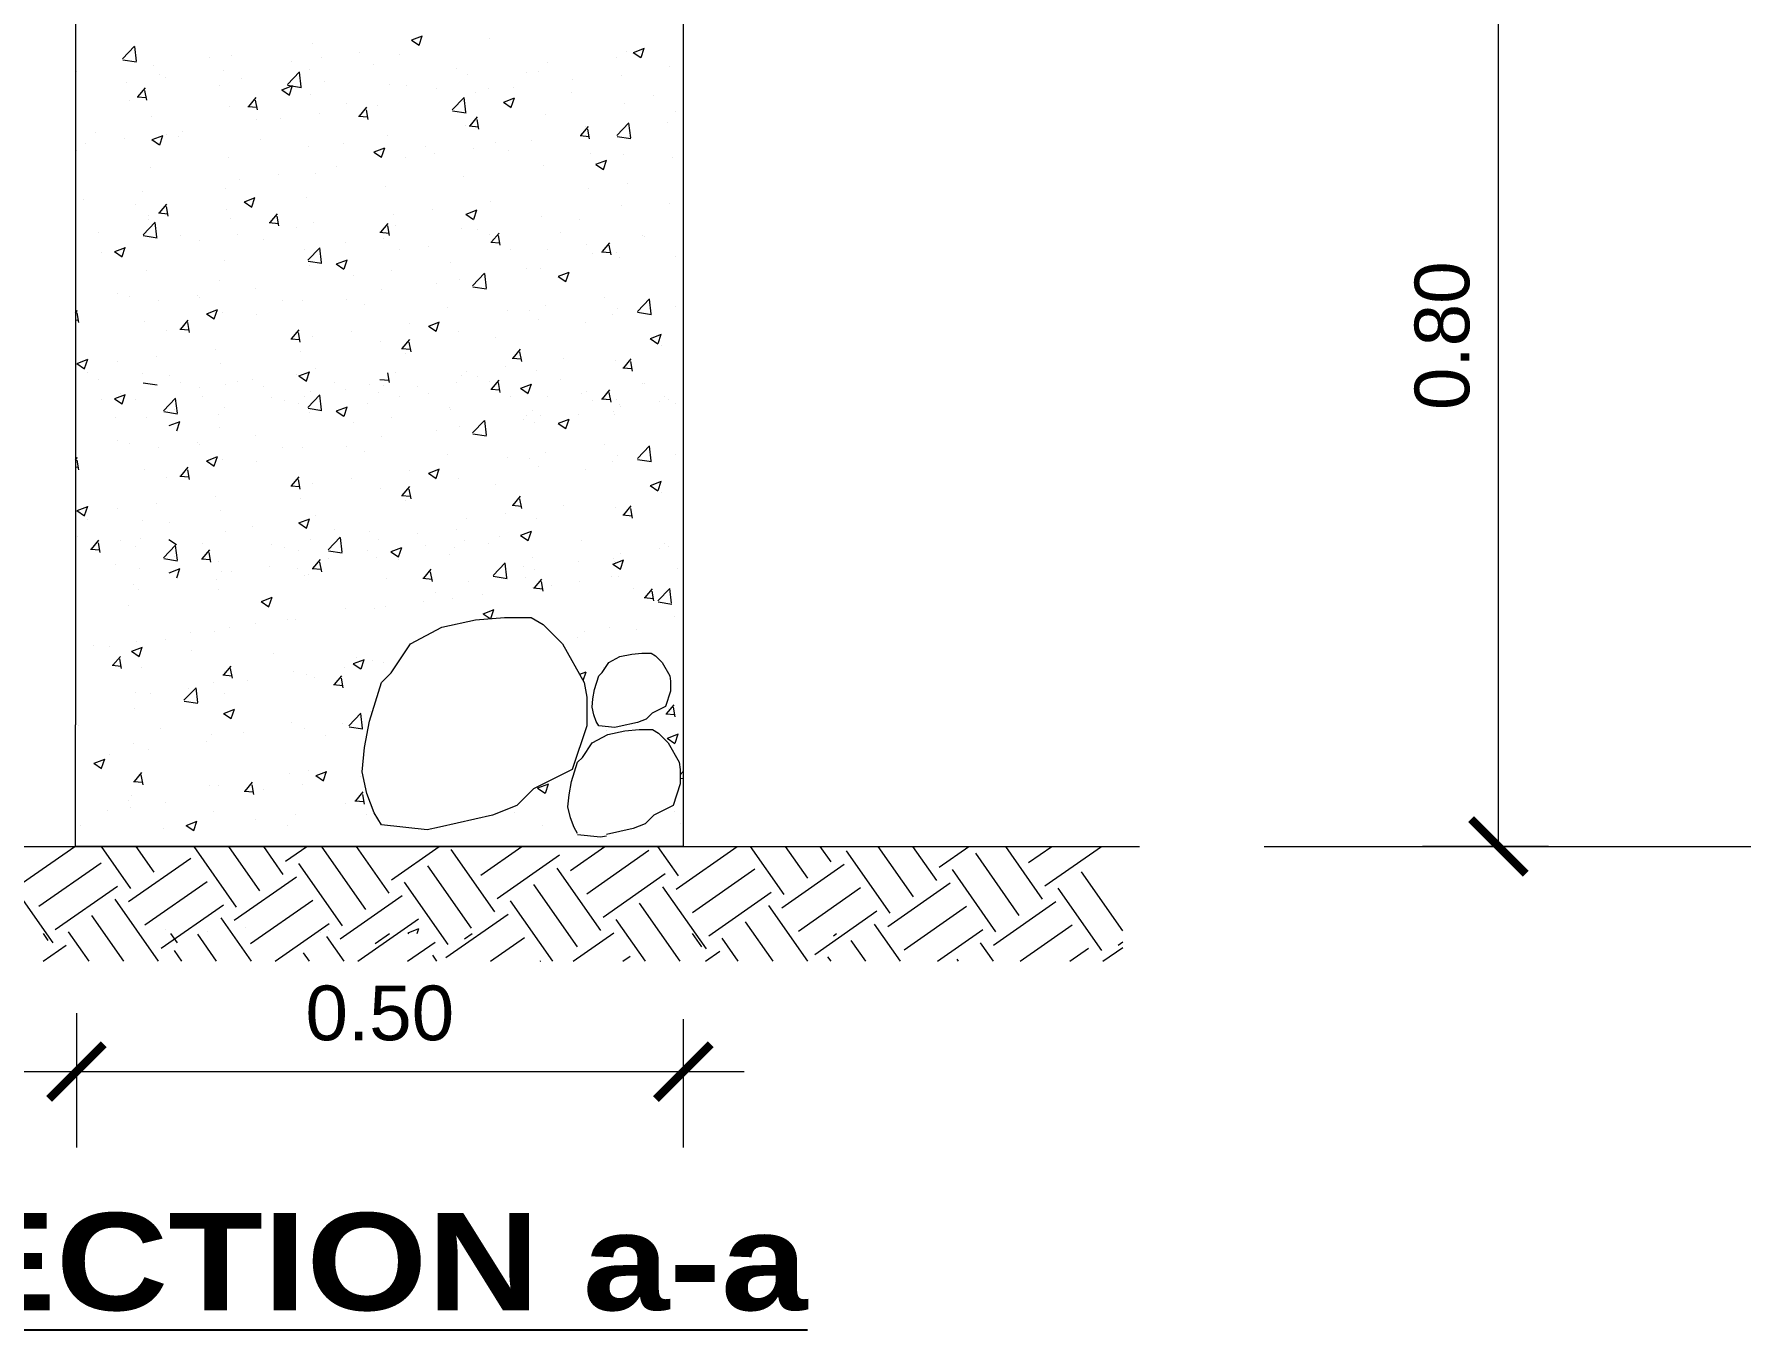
# Model space of a CAD drawing. Header units: millimetres. Extents: x 565 to 912, y 163 to 192.
# Drawn here: x 637.767 to 642.002, y 173.687 to 176.884 of the extents above; entities that cross this region are included whole.
import ezdxf

# ---------------------------------------------------------------- set-up
doc = ezdxf.new("R2010")
doc.units = ezdxf.units.MM
doc.header["$LTSCALE"] = 0.0125
for name, color, linetype, lineweight in [('ACOTACION', 76, 'Continuous', 25), ('cotas_v', 130, 'Continuous', 20), ('proy', 254, 'Continuous', 0)]:
    doc.layers.add(name, color=color, linetype=linetype, lineweight=lineweight)
doc.styles.add('NOMBRE-2', font='arial.ttf')
doc.styles.add('Roman', font='')
doc.styles.get('Roman').set_extended_font_data('American Classic', bold=True)

# ---------------------------------------------------------------- blocks, each defined once
blk = doc.blocks.new('_ARCHTICK')
at = {"color": 0, "linetype": 'ByBlock', "const_width": 0.15}
blk.add_lwpolyline([(-0.5, -0.5), (0.5, 0.5)], dxfattribs=at)

msp = doc.modelspace()

# ---------------------------------------------------------------- linework, layer by layer
at = {"layer": 'cotas_v', "color": 1, "lineweight": 0}
for p, q in [((641.38009, 174.8801), (641.38009, 177.4301)), ((641.50375, 174.8801), (641.19259, 174.8801)), ((637.8704, 174.46875), (637.8704, 174.13674)), ((639.36832, 174.45402), (639.36832, 174.13674)), ((637.7204, 174.32424), (639.51832, 174.32424))]:
    msp.add_line(p, q, dxfattribs=at)
at = {"layer": 'cotas_v'}
for p, q in [((637.86832, 177.2801), (637.86832, 175.1801)), ((639.36832, 177.2801), (639.36832, 175.1801)), ((638.69482, 175.37967), (638.7723, 175.42134)), ((638.7723, 175.42134), (638.85574, 175.4392)), ((638.85574, 175.4392), (638.92727, 175.44515)), ((638.92727, 175.44515), (638.99283, 175.44515)), ((638.99283, 175.44515), (639.02263, 175.4273)), ((639.02263, 175.4273), (639.07031, 175.37967)), ((638.64714, 175.30824), (638.69482, 175.37967)), ((639.07031, 175.37967), (639.12395, 175.28443)), ((639.16805, 175.30892), (639.18474, 175.33392)), ((639.18474, 175.33392), (639.21186, 175.34851)), ((639.21186, 175.34851), (639.24106, 175.35476)), ((639.24106, 175.35476), (639.26609, 175.35684)), ((639.26609, 175.35684), (639.28904, 175.35684)), ((639.28904, 175.35684), (639.29947, 175.35059)), ((639.29947, 175.35059), (639.31616, 175.33392)), ((639.31616, 175.33392), (639.33493, 175.30059)), ((638.5935, 175.18919), (638.6233, 175.28443)), ((638.6233, 175.28443), (638.64714, 175.30824)), ((639.12395, 175.28443), (639.12991, 175.24871)), ((639.14927, 175.26725), (639.1597, 175.30059)), ((639.1597, 175.30059), (639.16805, 175.30892)), ((639.33493, 175.30059), (639.33702, 175.28809)), ((639.33702, 175.28809), (639.33702, 175.26309)), ((639.12991, 175.24871), (639.12991, 175.17728)), ((639.14301, 175.2235), (639.1451, 175.24433)), ((639.1451, 175.24433), (639.14927, 175.26725)), ((639.14927, 175.26725), (639.14927, 175.26725)), ((639.33702, 175.26309), (639.3245, 175.22558)), ((639.14719, 175.20475), (639.14301, 175.2235)), ((639.15344, 175.18808), (639.14719, 175.20475)), ((639.27652, 175.19433), (639.25566, 175.186)), ((639.29112, 175.20892), (639.27652, 175.19433)), ((639.3245, 175.22558), (639.29112, 175.20892)), ((637.86832, 174.8801), (637.86832, 175.1801)), ((638.58157, 175.12371), (638.5935, 175.18919)), ((638.5935, 175.18919), (638.5935, 175.18919)), ((639.12991, 175.17728), (639.09415, 175.07013)), ((639.14333, 175.1354), (639.18207, 175.15624)), ((639.1597, 175.17766), (639.15344, 175.18808)), ((639.19934, 175.1735), (639.1597, 175.17766)), ((639.18207, 175.15624), (639.22379, 175.16517)), ((639.20977, 175.17558), (639.19934, 175.1735)), ((639.25566, 175.186), (639.20977, 175.17558)), ((639.22379, 175.16517), (639.25956, 175.16814)), ((639.25956, 175.16814), (639.29234, 175.16814)), ((639.29234, 175.16814), (639.30724, 175.15922)), ((639.30724, 175.15922), (639.33108, 175.1354)), ((639.36832, 175.1801), (639.36832, 174.8801)), ((638.57561, 175.06418), (638.58157, 175.12371)), ((639.11949, 175.09969), (639.14333, 175.1354)), ((639.33108, 175.1354), (639.3579, 175.08778)), ((639.09415, 175.07013), (638.99879, 175.02251)), ((639.09267, 175.04016), (639.10757, 175.08778)), ((639.10757, 175.08778), (639.11949, 175.09969)), ((639.3579, 175.08778), (639.36088, 175.06992)), ((639.36088, 175.06992), (639.36088, 175.03421)), ((638.58754, 175.01061), (638.57561, 175.06418)), ((639.08671, 175.00742), (639.09267, 175.04016)), ((639.09267, 175.04016), (639.09267, 175.04016)), ((639.36088, 175.03421), (639.343, 174.98063)), ((638.60542, 174.96298), (638.58754, 175.01061)), ((638.95707, 174.98084), (638.89746, 174.95703)), ((638.99879, 175.02251), (638.95707, 174.98084)), ((639.08373, 174.97766), (639.08671, 175.00742)), ((638.6233, 174.93322), (638.60542, 174.96298)), ((638.89746, 174.95703), (638.76634, 174.92727)), ((639.08969, 174.95087), (639.08373, 174.97766)), ((639.09863, 174.92706), (639.08969, 174.95087)), ((639.29532, 174.95682), (639.27446, 174.93599)), ((639.343, 174.98063), (639.29532, 174.95682)), ((638.73654, 174.92131), (638.6233, 174.93322)), ((638.76634, 174.92727), (638.73654, 174.92131)), ((639.10757, 174.91218), (639.09863, 174.92706)), ((639.16419, 174.90253), (639.10757, 174.90848)), ((639.17909, 174.90551), (639.16419, 174.90253)), ((639.24465, 174.92408), (639.17909, 174.9092)), ((639.27446, 174.93599), (639.24465, 174.92408)), ((639.36832, 174.8801), (637.86832, 174.8801))]:
    msp.add_line(p, q, dxfattribs=at)
at = {"layer": 'proy'}
for p, q in [((637.98447, 176.82377), (638.01415, 176.8547)), ((638.01858, 176.81796), (638.01437, 176.85415)), ((638.45202, 176.86136), (638.45202, 176.86136)), ((638.69724, 176.86993), (638.71619, 176.85714)), ((638.69792, 176.87016), (638.72459, 176.8804)), ((638.71385, 176.85887), (638.71385, 176.85887)), ((638.71635, 176.85755), (638.72408, 176.88058)), ((638.89067, 176.87262), (638.89067, 176.87262)), ((639.24546, 176.83965), (639.27214, 176.84989)), ((639.2639, 176.82704), (639.27162, 176.85006)), ((637.98514, 176.82152), (638.01902, 176.81626)), ((637.99455, 176.835), (637.99455, 176.835)), ((638.06168, 176.80841), (638.06168, 176.80841)), ((638.19794, 176.82641), (638.19794, 176.82641)), ((638.25413, 176.8328), (638.25413, 176.8328)), ((638.40132, 176.81781), (638.40132, 176.81781)), ((638.47417, 176.82732), (638.47417, 176.82732)), ((638.56955, 176.83988), (638.56955, 176.83988)), ((638.60471, 176.80922), (638.60471, 176.80922)), ((638.66848, 176.83448), (638.66848, 176.83448)), ((639.03333, 176.81431), (639.03333, 176.81431)), ((639.20416, 176.8271), (639.20416, 176.8271)), ((639.22895, 176.84114), (639.22895, 176.84114)), ((639.24478, 176.83941), (639.26373, 176.82663)), ((639.33454, 176.80351), (639.33454, 176.80351)), ((637.8715, 176.79241), (637.8715, 176.79241)), ((637.99388, 176.76409), (637.99388, 176.76409)), ((638.07489, 176.78382), (638.07489, 176.78382)), ((638.08925, 176.77664), (638.08925, 176.77664)), ((638.23355, 176.79564), (638.23355, 176.79564)), ((638.27827, 176.77523), (638.27827, 176.77523)), ((638.39109, 176.76071), (638.42077, 176.79164)), ((638.4252, 176.7549), (638.42099, 176.79108)), ((638.44628, 176.79634), (638.44628, 176.79634)), ((638.48166, 176.76663), (638.48166, 176.76663)), ((638.643, 176.76136), (638.643, 176.76136)), ((638.8081, 176.80063), (638.8081, 176.80063)), ((638.83545, 176.78575), (638.83545, 176.78575)), ((638.98196, 176.78896), (638.98196, 176.78896)), ((639.01148, 176.79203), (639.01148, 176.79203)), ((639.09392, 176.77183), (639.09392, 176.77183)), ((639.21487, 176.78344), (639.21487, 176.78344)), ((638.00189, 176.72006), (638.00189, 176.72006)), ((638.02032, 176.72991), (638.04309, 176.72792)), ((638.0225, 176.72999), (638.04087, 176.75188)), ((638.04403, 176.72185), (638.03963, 176.74573)), ((638.22409, 176.7582), (638.22409, 176.7582)), ((638.29578, 176.70608), (638.31415, 176.72797)), ((638.31731, 176.69793), (638.3129, 176.72182)), ((638.37711, 176.74704), (638.39606, 176.73426)), ((638.37779, 176.74728), (638.40447, 176.75752)), ((638.39176, 176.75845), (638.42564, 176.7532)), ((638.39623, 176.73467), (638.40395, 176.75769)), ((638.44738, 176.73453), (638.44738, 176.73453)), ((638.68504, 176.75804), (638.68504, 176.75804)), ((638.75977, 176.75082), (638.75977, 176.75082)), ((638.79771, 176.69764), (638.82739, 176.72857)), ((638.83181, 176.69183), (638.82761, 176.72802)), ((638.85424, 176.74028), (638.85424, 176.74028)), ((638.88843, 176.74945), (638.88843, 176.74945)), ((638.92534, 176.71677), (638.95202, 176.72701)), ((638.94377, 176.70416), (638.9515, 176.72718)), ((638.94962, 176.75284), (638.94962, 176.75284)), ((639.09181, 176.74086), (639.09181, 176.74086)), ((639.2952, 176.73226), (639.2952, 176.73226)), ((638.05705, 176.68157), (638.05705, 176.68157)), ((638.2495, 176.70596), (638.2495, 176.70596)), ((638.2936, 176.706), (638.31637, 176.70401)), ((638.37394, 176.67705), (638.37394, 176.67705)), ((638.46932, 176.68961), (638.46932, 176.68961)), ((638.53758, 176.71268), (638.53758, 176.71268)), ((638.56687, 176.68209), (638.58965, 176.6801)), ((638.56906, 176.68217), (638.58743, 176.70406)), ((638.59059, 176.67402), (638.58618, 176.69791)), ((638.61362, 176.7086), (638.61362, 176.7086)), ((638.79837, 176.69539), (638.83226, 176.69014)), ((638.84233, 176.65826), (638.8607, 176.68015)), ((638.92466, 176.71653), (638.94361, 176.70375)), ((639.0287, 176.68748), (639.0287, 176.68748)), ((639.22432, 176.71431), (639.22432, 176.71431)), ((639.34966, 176.69377), (639.34966, 176.69377)), ((637.91875, 176.64133), (637.91875, 176.64133)), ((638.05767, 176.6244), (638.08434, 176.63464)), ((638.0761, 176.61178), (638.08383, 176.63481)), ((638.09319, 176.6364), (638.09319, 176.6364)), ((638.12214, 176.63274), (638.12214, 176.63274)), ((638.13332, 176.64537), (638.13332, 176.64537)), ((638.31538, 176.67454), (638.31538, 176.67454)), ((638.63837, 176.63452), (638.63837, 176.63452)), ((638.83081, 176.65891), (638.83081, 176.65891)), ((638.84015, 176.65818), (638.86292, 176.65619)), ((638.86386, 176.65011), (638.85946, 176.674)), ((639.11343, 176.63428), (639.1362, 176.63228)), ((639.11561, 176.63435), (639.13398, 176.65624)), ((639.12747, 176.65563), (639.12747, 176.65563)), ((639.13714, 176.6262), (639.13273, 176.65009)), ((639.20433, 176.63458), (639.23401, 176.66551)), ((639.23843, 176.62877), (639.23422, 176.66495)), ((639.23431, 176.65324), (639.23431, 176.65324)), ((639.32969, 176.6658), (639.32969, 176.6658)), ((637.87099, 176.59826), (637.87099, 176.59826)), ((637.89365, 176.61382), (637.89365, 176.61382)), ((637.98903, 176.62637), (637.98903, 176.62637)), ((638.05699, 176.62416), (638.07594, 176.61138)), ((638.32552, 176.62415), (638.32552, 176.62415)), ((638.44275, 176.6077), (638.44275, 176.6077)), ((638.52891, 176.61555), (638.52891, 176.61555)), ((638.60453, 176.59365), (638.62349, 176.58086)), ((638.60521, 176.59388), (638.63189, 176.60412)), ((638.62365, 176.58127), (638.63137, 176.60429)), ((638.7323, 176.60696), (638.7323, 176.60696)), ((638.84939, 176.60257), (638.84939, 176.60257)), ((638.90528, 176.61749), (638.90528, 176.61749)), ((638.93568, 176.59837), (638.93568, 176.59837)), ((638.99369, 176.62156), (638.99369, 176.62156)), ((639.20499, 176.63233), (639.23888, 176.62707)), ((638.05242, 176.55474), (638.05242, 176.55474)), ((638.24486, 176.57913), (638.24486, 176.57913)), ((638.51339, 176.55833), (638.51339, 176.55833)), ((638.68308, 176.57935), (638.68308, 176.57935)), ((638.75401, 176.59001), (638.75401, 176.59001)), ((639.02407, 176.56065), (639.02407, 176.56065)), ((639.13907, 176.58977), (639.13907, 176.58977)), ((639.15208, 176.56313), (639.17103, 176.55035)), ((639.15276, 176.56337), (639.17944, 176.57361)), ((639.17119, 176.55076), (639.17892, 176.57378)), ((639.21969, 176.58747), (639.21969, 176.58747)), ((639.34245, 176.58118), (639.34245, 176.58118)), ((638.27371, 176.52678), (638.27371, 176.52678)), ((638.36909, 176.53933), (638.36909, 176.53933)), ((638.46089, 176.54121), (638.46089, 176.54121)), ((638.63374, 176.50769), (638.63374, 176.50769)), ((638.82618, 176.53208), (638.82618, 176.53208)), ((639.22946, 176.51553), (639.22946, 176.51553)), ((637.8888, 176.4761), (637.8888, 176.4761)), ((638.0165, 176.46493), (638.0165, 176.46493)), ((638.03309, 176.4951), (638.03309, 176.4951)), ((638.07537, 176.4434), (638.09374, 176.46529)), ((638.2387, 176.50307), (638.2387, 176.50307)), ((638.28441, 176.47076), (638.30336, 176.45798)), ((638.28509, 176.471), (638.31177, 176.48124)), ((638.30352, 176.45839), (638.31125, 176.48141)), ((638.43812, 176.48086), (638.43812, 176.48086)), ((638.89346, 176.47129), (638.89346, 176.47129)), ((639.13408, 176.50297), (639.13408, 176.50297)), ((639.33393, 176.46644), (639.33393, 176.46644)), ((638.04778, 176.42791), (638.04778, 176.42791)), ((638.04795, 176.43805), (638.04795, 176.43805)), ((638.07319, 176.44333), (638.09596, 176.44133)), ((638.0969, 176.43526), (638.09249, 176.45914)), ((638.24023, 176.4523), (638.24023, 176.4523)), ((638.25133, 176.42946), (638.25133, 176.42946)), ((638.34865, 176.41949), (638.36701, 176.44138)), ((638.37017, 176.41135), (638.36577, 176.43523)), ((638.65378, 176.43974), (638.65378, 176.43974)), ((638.74916, 176.4523), (638.74916, 176.4523)), ((638.83195, 176.44025), (638.85091, 176.42746)), ((638.83264, 176.44048), (638.85931, 176.45072)), ((638.85107, 176.42787), (638.85879, 176.4509)), ((639.01944, 176.43382), (639.01944, 176.43382)), ((639.11174, 176.4283), (639.11174, 176.4283)), ((639.21505, 176.46064), (639.21505, 176.46064)), ((637.92489, 176.39546), (637.92489, 176.39546)), ((638.03499, 176.38957), (638.06466, 176.4205)), ((638.03565, 176.38732), (638.06953, 176.38206)), ((638.06909, 176.38376), (638.06488, 176.41994)), ((638.12828, 176.38687), (638.12828, 176.38687)), ((638.26886, 176.38906), (638.26886, 176.38906)), ((638.34646, 176.41942), (638.36924, 176.41742)), ((638.41316, 176.40806), (638.41316, 176.40806)), ((638.45472, 176.42086), (638.45472, 176.42086)), ((638.61974, 176.39551), (638.64251, 176.39352)), ((638.62192, 176.39558), (638.64029, 176.41747)), ((638.6291, 176.38086), (638.6291, 176.38086)), ((638.64345, 176.38744), (638.63904, 176.41132)), ((638.6581, 176.41227), (638.6581, 176.41227)), ((638.82155, 176.40525), (638.82155, 176.40525)), ((638.86149, 176.40368), (638.86149, 176.40368)), ((638.88955, 176.39016), (638.88955, 176.39016)), ((638.8952, 176.37168), (638.91357, 176.39357)), ((638.91672, 176.36353), (638.91232, 176.38741)), ((639.06487, 176.39508), (639.06487, 176.39508)), ((639.26826, 176.38649), (639.26826, 176.38649)), ((639.27352, 176.38425), (639.27352, 176.38425)), ((637.93286, 176.34483), (637.93286, 176.34483)), ((637.96428, 176.34788), (637.98324, 176.33509)), ((637.96497, 176.34811), (637.99164, 176.35835)), ((637.9834, 176.3355), (637.99112, 176.35853)), ((638.17348, 176.37651), (638.17348, 176.37651)), ((638.33166, 176.37828), (638.33166, 176.37828)), ((638.43348, 176.35403), (638.43348, 176.35403)), ((638.44161, 176.3265), (638.47128, 176.35743)), ((638.47571, 176.3207), (638.4715, 176.35688)), ((638.53505, 176.36969), (638.53505, 176.36969)), ((638.66735, 176.35202), (638.66735, 176.35202)), ((638.73844, 176.36109), (638.73844, 176.36109)), ((638.89301, 176.3716), (638.91579, 176.36961)), ((638.94182, 176.3525), (638.94182, 176.3525)), ((639.03385, 176.3527), (639.03385, 176.3527)), ((639.12923, 176.36526), (639.12923, 176.36526)), ((639.14521, 176.34391), (639.14521, 176.34391)), ((639.16629, 176.34769), (639.18906, 176.3457)), ((639.16848, 176.34777), (639.18684, 176.36966)), ((639.19, 176.33962), (639.18559, 176.3635)), ((639.20303, 176.34464), (639.20303, 176.34464)), ((638.04315, 176.30108), (638.04315, 176.30108)), ((638.2356, 176.32547), (638.2356, 176.32547)), ((638.44227, 176.32425), (638.47615, 176.319)), ((638.44516, 176.31388), (638.44516, 176.31388)), ((638.51183, 176.31736), (638.53078, 176.30458)), ((638.51251, 176.3176), (638.53919, 176.32784)), ((638.53094, 176.30499), (638.53867, 176.32801)), ((638.64893, 176.30203), (638.64893, 176.30203)), ((638.79323, 176.32102), (638.79323, 176.32102)), ((638.84822, 176.26344), (638.8779, 176.29437)), ((638.98084, 176.3065), (638.98084, 176.3065)), ((639.0148, 176.30698), (639.0148, 176.30698)), ((639.06006, 176.28709), (639.08674, 176.29733)), ((639.07849, 176.27448), (639.08622, 176.2975)), ((639.21042, 176.33381), (639.21042, 176.33381)), ((639.34859, 176.33531), (639.34859, 176.33531)), ((638.22296, 176.27574), (638.22296, 176.27574)), ((638.31293, 176.25779), (638.31293, 176.25779)), ((638.55355, 176.28947), (638.55355, 176.28947)), ((638.62447, 176.25403), (638.62447, 176.25403)), ((638.75865, 176.26836), (638.75865, 176.26836)), ((638.81692, 176.27842), (638.81692, 176.27842)), ((638.84889, 176.26119), (638.88277, 176.25593)), ((638.88233, 176.25763), (638.87812, 176.29382)), ((639.05938, 176.28685), (639.07833, 176.27407)), ((637.97215, 176.24438), (637.97215, 176.24438)), ((638.00077, 176.2376), (638.00077, 176.2376)), ((638.07325, 176.22624), (638.07325, 176.22624)), ((638.16863, 176.23879), (638.16863, 176.23879)), ((638.17553, 176.23579), (638.17553, 176.23579)), ((638.37892, 176.2272), (638.37892, 176.2272)), ((638.42885, 176.2272), (638.42885, 176.2272)), ((638.53645, 176.23022), (638.53645, 176.23022)), ((638.5823, 176.2186), (638.5823, 176.2186)), ((638.78569, 176.21001), (638.78569, 176.21001)), ((639.029, 176.21499), (639.029, 176.21499)), ((639.1733, 176.23398), (639.1733, 176.23398)), ((639.25484, 176.20038), (639.28452, 176.23131)), ((639.28895, 176.19457), (639.28474, 176.23075)), ((639.34854, 176.21131), (639.34854, 176.21131)), ((637.86832, 176.19665), (637.87332, 176.20262)), ((637.86832, 176.17929), (637.87555, 176.17866)), ((637.87648, 176.17258), (637.87208, 176.19647)), ((638.03852, 176.17424), (638.03852, 176.17424)), ((638.12823, 176.15682), (638.1466, 176.17871)), ((638.14976, 176.14867), (638.14535, 176.17256)), ((638.19171, 176.19448), (638.21066, 176.1817)), ((638.19239, 176.19471), (638.21906, 176.20496)), ((638.21082, 176.1821), (638.21855, 176.20513)), ((638.23096, 176.19863), (638.23096, 176.19863)), ((638.31426, 176.19208), (638.31426, 176.19208)), ((638.693, 176.17075), (638.693, 176.17075)), ((638.73993, 176.1642), (638.76661, 176.17444)), ((638.75837, 176.15159), (638.76609, 176.17462)), ((638.93362, 176.20243), (638.93362, 176.20243)), ((638.98908, 176.20142), (638.98908, 176.20142)), ((639.01017, 176.18015), (639.01017, 176.18015)), ((639.12635, 176.17317), (639.12635, 176.17317)), ((639.19246, 176.19282), (639.19246, 176.19282)), ((639.20579, 176.20698), (639.20579, 176.20698)), ((639.25551, 176.19812), (639.28939, 176.19287)), ((638.09206, 176.15395), (638.09206, 176.15395)), ((638.12605, 176.15674), (638.14882, 176.15475)), ((638.39933, 176.13283), (638.4221, 176.13084)), ((638.40151, 176.13291), (638.41988, 176.1548)), ((638.42303, 176.12476), (638.41863, 176.14865)), ((638.45332, 176.1392), (638.45332, 176.1392)), ((638.5487, 176.15175), (638.5487, 176.15175)), ((638.61984, 176.12719), (638.61984, 176.12719)), ((638.67479, 176.109), (638.69316, 176.13089)), ((638.69631, 176.10085), (638.6919, 176.12474)), ((638.73925, 176.16397), (638.7582, 176.15118)), ((638.81228, 176.15158), (638.81228, 176.15158)), ((638.90415, 176.13503), (638.90415, 176.13503)), ((639.2868, 176.13345), (639.30575, 176.12067)), ((639.28748, 176.13369), (639.31416, 176.14393)), ((639.30591, 176.12108), (639.31364, 176.1441)), ((637.86987, 176.11581), (637.86987, 176.11581)), ((637.8907, 176.05922), (637.89842, 176.08224)), ((638.0684, 176.08852), (638.0684, 176.08852)), ((638.2127, 176.10752), (638.2127, 176.10752)), ((638.42422, 176.10037), (638.42422, 176.10037)), ((638.6726, 176.10892), (638.69538, 176.10693)), ((638.68196, 176.09689), (638.68196, 176.09689)), ((638.94588, 176.08502), (638.96865, 176.08302)), ((638.94806, 176.08509), (638.96643, 176.10698)), ((638.96959, 176.07694), (638.96518, 176.10082)), ((639.07307, 176.08371), (639.07307, 176.08371)), ((639.22134, 176.06118), (639.23971, 176.08307)), ((639.31369, 176.11539), (639.31369, 176.11539)), ((637.87158, 176.07159), (637.89053, 176.05881)), ((637.87226, 176.07183), (637.89894, 176.08207)), ((637.89795, 176.04969), (637.89795, 176.04969)), ((637.97303, 176.07597), (637.97303, 176.07597)), ((638.03389, 176.04741), (638.03389, 176.04741)), ((638.10134, 176.0411), (638.10134, 176.0411)), ((638.22633, 176.0718), (638.22633, 176.0718)), ((638.41316, 176.04514), (638.41316, 176.04514)), ((638.41913, 176.04108), (638.43808, 176.0283)), ((638.41981, 176.04132), (638.44649, 176.05156)), ((638.43824, 176.02871), (638.44597, 176.05173)), ((638.45977, 176.05875), (638.45977, 176.05875)), ((638.64345, 176.02452), (638.63904, 176.0484)), ((638.6581, 176.04935), (638.6581, 176.04935)), ((638.82155, 176.04233), (638.82155, 176.04233)), ((638.83339, 176.05216), (638.83339, 176.05216)), ((638.86149, 176.04075), (638.86149, 176.04075)), ((638.92877, 176.06472), (638.92877, 176.06472)), ((639.00554, 176.05332), (639.00554, 176.05332)), ((639.20116, 176.08014), (639.20116, 176.08014)), ((639.21915, 176.06111), (639.24193, 176.05911)), ((639.24286, 176.05303), (639.23846, 176.07691)), ((637.92489, 176.03254), (637.92489, 176.03254)), ((637.97829, 175.99852), (637.97829, 175.99852)), ((638.03565, 176.02439), (638.06953, 176.01914)), ((638.12828, 176.02395), (638.12828, 176.02395)), ((638.17348, 176.01358), (638.17348, 176.01358)), ((638.23757, 176.02061), (638.23757, 176.02061)), ((638.26886, 176.02614), (638.26886, 176.02614)), ((638.30472, 176.03251), (638.30472, 176.03251)), ((638.33166, 176.01536), (638.33166, 176.01536)), ((638.44847, 176.00148), (638.44847, 176.00148)), ((638.50811, 176.02391), (638.50811, 176.02391)), ((638.53505, 176.00676), (638.53505, 176.00676)), ((638.59277, 176.02048), (638.59277, 176.02048)), ((638.6152, 176.00036), (638.6152, 176.00036)), ((638.61974, 176.03259), (638.64251, 176.03059)), ((638.6291, 176.01794), (638.6291, 176.01794)), ((638.7115, 176.01532), (638.7115, 176.01532)), ((638.73844, 175.99817), (638.73844, 175.99817)), ((638.80765, 176.02475), (638.80765, 176.02475)), ((638.88955, 176.02724), (638.88955, 176.02724)), ((638.89301, 176.00868), (638.91579, 176.00668)), ((638.8952, 176.00875), (638.91357, 176.03064)), ((638.91672, 176.00061), (638.91232, 176.02449)), ((638.91488, 176.00673), (638.91488, 176.00673)), ((638.96667, 176.01057), (638.98563, 175.99778)), ((638.96736, 176.0108), (638.99403, 176.02104)), ((638.98579, 175.99819), (638.99351, 176.02122)), ((639.06487, 176.03216), (639.06487, 176.03216)), ((639.11827, 175.99813), (639.11827, 175.99813)), ((639.12923, 176.00233), (639.12923, 176.00233)), ((639.16848, 175.98484), (639.18684, 176.00673)), ((639.19, 175.97669), (639.18559, 176.00058)), ((639.26826, 176.02357), (639.26826, 176.02357)), ((639.27352, 176.02133), (639.27352, 176.02133)), ((637.93286, 175.98191), (637.93286, 175.98191)), ((637.96428, 175.98495), (637.98324, 175.97217)), ((637.96497, 175.98519), (637.99164, 175.99543)), ((637.9834, 175.97258), (637.99112, 175.9956)), ((638.01538, 175.98247), (638.01538, 175.98247)), ((638.0855, 175.95537), (638.11518, 175.98629)), ((638.11247, 175.95725), (638.11247, 175.95725)), ((638.1196, 175.94956), (638.11539, 175.98574)), ((638.18167, 175.98992), (638.18167, 175.98992)), ((638.2356, 175.96254), (638.2356, 175.96254)), ((638.35309, 175.98893), (638.35309, 175.98893)), ((638.38506, 175.98133), (638.38506, 175.98133)), ((638.41958, 175.97353), (638.41958, 175.97353)), ((638.43348, 175.99111), (638.43348, 175.99111)), ((638.44161, 175.96358), (638.47128, 175.99451)), ((638.44227, 175.96133), (638.47615, 175.95607)), ((638.47571, 175.95777), (638.4715, 175.99396)), ((638.51251, 175.95468), (638.53919, 175.96492)), ((638.53094, 175.94207), (638.53867, 175.96509)), ((638.58844, 175.97274), (638.58844, 175.97274)), ((638.66735, 175.9891), (638.66735, 175.9891)), ((638.79183, 175.96414), (638.79183, 175.96414)), ((638.79323, 175.9581), (638.79323, 175.9581)), ((638.94182, 175.98958), (638.94182, 175.98958)), ((638.99522, 175.95555), (638.99522, 175.95555)), ((639.03385, 175.98978), (639.03385, 175.98978)), ((639.14521, 175.98098), (639.14521, 175.98098)), ((639.16629, 175.98477), (639.18906, 175.98278)), ((639.20303, 175.98172), (639.20303, 175.98172)), ((639.21042, 175.97089), (639.21042, 175.97089)), ((639.21346, 175.96512), (639.21346, 175.96512)), ((639.30884, 175.97768), (639.30884, 175.97768)), ((639.32165, 175.98954), (639.32165, 175.98954)), ((639.33281, 175.98398), (639.33281, 175.98398)), ((639.34859, 175.97239), (639.34859, 175.97239)), ((637.96818, 175.93825), (637.96818, 175.93825)), ((638.04315, 175.93815), (638.04315, 175.93815)), ((638.08616, 175.95312), (638.12005, 175.94786)), ((638.09969, 175.91843), (638.12636, 175.92867)), ((638.11812, 175.90582), (638.12584, 175.92885)), ((638.2217, 175.94497), (638.2217, 175.94497)), ((638.22296, 175.91282), (638.22296, 175.91282)), ((638.44516, 175.95096), (638.44516, 175.95096)), ((638.51183, 175.95444), (638.53078, 175.94166)), ((638.55355, 175.92655), (638.55355, 175.92655)), ((638.64893, 175.9391), (638.64893, 175.9391)), ((638.81692, 175.91549), (638.81692, 175.91549)), ((638.84822, 175.90052), (638.8779, 175.93145)), ((638.88233, 175.89471), (638.87812, 175.93089)), ((638.97284, 175.93344), (638.97284, 175.93344)), ((638.98084, 175.94358), (638.98084, 175.94358)), ((639.0009, 175.92649), (639.0009, 175.92649)), ((639.0148, 175.94406), (639.0148, 175.94406)), ((639.05938, 175.92393), (639.07833, 175.91114)), ((639.06006, 175.92416), (639.08674, 175.9344)), ((639.07849, 175.91155), (639.08622, 175.93458)), ((639.11062, 175.94584), (639.11062, 175.94584)), ((639.19652, 175.95331), (639.19652, 175.95331)), ((639.1986, 175.94696), (639.1986, 175.94696)), ((637.97215, 175.88146), (637.97215, 175.88146)), ((638.00077, 175.87468), (638.00077, 175.87468)), ((638.16863, 175.87587), (638.16863, 175.87587)), ((638.17553, 175.87287), (638.17553, 175.87287)), ((638.31293, 175.89487), (638.31293, 175.89487)), ((638.62447, 175.8911), (638.62447, 175.8911)), ((638.75865, 175.90544), (638.75865, 175.90544)), ((638.84889, 175.89827), (638.88277, 175.89301)), ((639.1733, 175.87106), (639.1733, 175.87106)), ((637.86832, 175.83372), (637.87332, 175.83969)), ((637.87648, 175.80966), (637.87208, 175.83354)), ((638.07325, 175.86331), (638.07325, 175.86331)), ((638.19171, 175.83156), (638.21066, 175.81877)), ((638.19239, 175.83179), (638.21906, 175.84203)), ((638.21082, 175.81918), (638.21855, 175.84221)), ((638.23096, 175.83571), (638.23096, 175.83571)), ((638.31426, 175.82916), (638.31426, 175.82916)), ((638.37892, 175.86427), (638.37892, 175.86427)), ((638.42885, 175.86428), (638.42885, 175.86428)), ((638.53645, 175.8673), (638.53645, 175.8673)), ((638.5823, 175.85568), (638.5823, 175.85568)), ((638.78569, 175.84709), (638.78569, 175.84709)), ((638.93362, 175.83951), (638.93362, 175.83951)), ((638.98908, 175.83849), (638.98908, 175.83849)), ((639.029, 175.85206), (639.029, 175.85206)), ((639.19246, 175.8299), (639.19246, 175.8299)), ((639.20579, 175.84405), (639.20579, 175.84405)), ((639.25484, 175.83745), (639.28452, 175.86838)), ((639.25551, 175.8352), (639.28939, 175.82995)), ((639.28895, 175.83165), (639.28474, 175.86783)), ((639.34854, 175.84839), (639.34854, 175.84839)), ((637.86832, 175.81637), (637.87555, 175.81573)), ((638.03852, 175.81132), (638.03852, 175.81132)), ((638.09206, 175.79102), (638.09206, 175.79102)), ((638.12605, 175.79382), (638.14882, 175.79183)), ((638.12823, 175.79389), (638.1466, 175.81578)), ((638.14976, 175.78575), (638.14535, 175.80963)), ((638.40151, 175.76999), (638.41988, 175.79187)), ((638.42303, 175.76184), (638.41863, 175.78572)), ((638.5487, 175.78883), (638.5487, 175.78883)), ((638.693, 175.80783), (638.693, 175.80783)), ((638.73925, 175.80104), (638.7582, 175.78826)), ((638.73993, 175.80128), (638.76661, 175.81152)), ((638.75837, 175.78867), (638.76609, 175.81169)), ((638.81228, 175.78866), (638.81228, 175.78866)), ((639.01017, 175.81723), (639.01017, 175.81723)), ((639.12635, 175.81025), (639.12635, 175.81025)), ((637.86987, 175.75288), (637.86987, 175.75288)), ((638.2127, 175.7446), (638.2127, 175.7446)), ((638.39933, 175.76991), (638.4221, 175.76792)), ((638.45332, 175.77627), (638.45332, 175.77627)), ((638.61984, 175.76427), (638.61984, 175.76427)), ((638.6726, 175.746), (638.69538, 175.74401)), ((638.67479, 175.74608), (638.69316, 175.76797)), ((638.69631, 175.73793), (638.6919, 175.76181)), ((638.90415, 175.77211), (638.90415, 175.77211)), ((638.94806, 175.72217), (638.96643, 175.74406)), ((639.2868, 175.77053), (639.30575, 175.75775)), ((639.28748, 175.77076), (639.31416, 175.781)), ((639.30591, 175.75816), (639.31364, 175.78118)), ((639.31369, 175.75247), (639.31369, 175.75247)), ((637.87158, 175.70867), (637.89053, 175.69589)), ((637.87226, 175.70891), (637.89894, 175.71915)), ((637.8907, 175.6963), (637.89842, 175.71932)), ((637.97303, 175.71304), (637.97303, 175.71304)), ((638.0684, 175.7256), (638.0684, 175.7256)), ((638.22633, 175.70888), (638.22633, 175.70888)), ((638.42422, 175.73744), (638.42422, 175.73744)), ((638.68196, 175.73397), (638.68196, 175.73397)), ((638.92877, 175.70179), (638.92877, 175.70179)), ((638.94588, 175.72209), (638.96865, 175.7201)), ((638.96959, 175.71402), (638.96518, 175.7379)), ((639.07307, 175.72079), (639.07307, 175.72079)), ((639.20116, 175.71722), (639.20116, 175.71722)), ((639.22134, 175.69826), (639.23971, 175.72015)), ((639.24286, 175.69011), (639.23846, 175.71399)), ((637.89795, 175.68677), (637.89795, 175.68677)), ((638.03389, 175.68449), (638.03389, 175.68449)), ((638.10134, 175.67818), (638.10134, 175.67818)), ((638.30472, 175.66958), (638.30472, 175.66958)), ((638.41913, 175.67816), (638.43808, 175.66537)), ((638.41981, 175.67839), (638.44649, 175.68863)), ((638.43824, 175.66578), (638.44597, 175.68881)), ((638.45977, 175.69583), (638.45977, 175.69583)), ((638.50811, 175.66099), (638.50811, 175.66099)), ((638.80765, 175.66183), (638.80765, 175.66183)), ((638.83339, 175.68924), (638.83339, 175.68924)), ((639.00554, 175.69039), (639.00554, 175.69039)), ((639.21915, 175.69818), (639.24193, 175.69619)), ((637.8728, 175.64525), (637.8728, 175.64525)), ((637.90782, 175.6137), (637.92619, 175.63559)), ((637.92934, 175.60556), (637.92494, 175.62944)), ((637.97829, 175.63559), (637.97829, 175.63559)), ((638.01538, 175.61955), (638.01538, 175.61955)), ((638.02925, 175.64014), (638.02925, 175.64014)), ((638.0855, 175.59244), (638.11518, 175.62337)), ((638.099, 175.63776), (638.11795, 175.62497)), ((638.1196, 175.58663), (638.11539, 175.62282)), ((638.18167, 175.627), (638.18167, 175.627)), ((638.23757, 175.65769), (638.23757, 175.65769)), ((638.35309, 175.626), (638.35309, 175.626)), ((638.38506, 175.61841), (638.38506, 175.61841)), ((638.44847, 175.63856), (638.44847, 175.63856)), ((638.49212, 175.61186), (638.52179, 175.64279)), ((638.52622, 175.60605), (638.52201, 175.64224)), ((638.59277, 175.65756), (638.59277, 175.65756)), ((638.6152, 175.63744), (638.6152, 175.63744)), ((638.64723, 175.60748), (638.67391, 175.61772)), ((638.66566, 175.59487), (638.67339, 175.61789)), ((638.7115, 175.6524), (638.7115, 175.6524)), ((638.73316, 175.62145), (638.73316, 175.62145)), ((638.80302, 175.61748), (638.80302, 175.61748)), ((638.82854, 175.634), (638.82854, 175.634)), ((638.88842, 175.62726), (638.88842, 175.62726)), ((638.91488, 175.6438), (638.91488, 175.6438)), ((638.96667, 175.64764), (638.98563, 175.63486)), ((638.96736, 175.64788), (638.99403, 175.65812)), ((638.98579, 175.63527), (638.99351, 175.65829)), ((639.11827, 175.63521), (639.11827, 175.63521)), ((639.32165, 175.62662), (639.32165, 175.62662)), ((639.33281, 175.62106), (639.33281, 175.62106)), ((637.90564, 175.61362), (637.92841, 175.61163)), ((637.96818, 175.57533), (637.96818, 175.57533)), ((638.08616, 175.59019), (638.12005, 175.58494)), ((638.11247, 175.59433), (638.11247, 175.59433)), ((638.17891, 175.58972), (638.20169, 175.58772)), ((638.1811, 175.58979), (638.19947, 175.61168)), ((638.20262, 175.58165), (638.19822, 175.60553)), ((638.2217, 175.58205), (638.2217, 175.58205)), ((638.41958, 175.61061), (638.41958, 175.61061)), ((638.45438, 175.56588), (638.47274, 175.58777)), ((638.4759, 175.55774), (638.47149, 175.58162)), ((638.49254, 175.58977), (638.49254, 175.58977)), ((638.49278, 175.60961), (638.52666, 175.60436)), ((638.58844, 175.60981), (638.58844, 175.60981)), ((638.61057, 175.59309), (638.61057, 175.59309)), ((638.64655, 175.60724), (638.6655, 175.59446)), ((638.66623, 175.58912), (638.66623, 175.58912)), ((638.79183, 175.60122), (638.79183, 175.60122)), ((638.89874, 175.5488), (638.92841, 175.57973)), ((638.93284, 175.54299), (638.92863, 175.57917)), ((638.99522, 175.59263), (638.99522, 175.59263)), ((639.11062, 175.58292), (639.11062, 175.58292)), ((639.1941, 175.57673), (639.21305, 175.56395)), ((639.19478, 175.57696), (639.22146, 175.5872)), ((639.19652, 175.59039), (639.19652, 175.59039)), ((639.1986, 175.58403), (639.1986, 175.58403)), ((639.20191, 175.58175), (639.20191, 175.58175)), ((639.21321, 175.56436), (639.22093, 175.58738)), ((639.21346, 175.6022), (639.21346, 175.6022)), ((639.30884, 175.61475), (639.30884, 175.61475)), ((638.02554, 175.56699), (638.02554, 175.56699)), ((638.09969, 175.55551), (638.12636, 175.56575)), ((638.11812, 175.5429), (638.12584, 175.56592)), ((638.21707, 175.5377), (638.21707, 175.5377)), ((638.22892, 175.5584), (638.22892, 175.5584)), ((638.25286, 175.55822), (638.25286, 175.55822)), ((638.34824, 175.57077), (638.34824, 175.57077)), ((638.41495, 175.56626), (638.41495, 175.56626)), ((638.43231, 175.54981), (638.43231, 175.54981)), ((638.44404, 175.55098), (638.44404, 175.55098)), ((638.45219, 175.56581), (638.47496, 175.56381)), ((638.6357, 175.54121), (638.6357, 175.54121)), ((638.72547, 175.5419), (638.74824, 175.53991)), ((638.72765, 175.54197), (638.74602, 175.56386)), ((638.74917, 175.53383), (638.74477, 175.55771)), ((638.83908, 175.53262), (638.83908, 175.53262)), ((638.8994, 175.54655), (638.93328, 175.54129)), ((638.97284, 175.57052), (638.97284, 175.57052)), ((638.97972, 175.54361), (638.97972, 175.54361)), ((639.0009, 175.56356), (639.0009, 175.56356)), ((639.00093, 175.51807), (639.0193, 175.53995)), ((639.02245, 175.50992), (639.01804, 175.5338)), ((639.11323, 175.53441), (639.11323, 175.53441)), ((639.19189, 175.54604), (639.19189, 175.54604)), ((639.20861, 175.54697), (639.20861, 175.54697)), ((639.3529, 175.56596), (639.3529, 175.56596)), ((638.01224, 175.52654), (638.01224, 175.52654)), ((638.02462, 175.5133), (638.02462, 175.5133)), ((638.22184, 175.51284), (638.22184, 175.51284)), ((638.32711, 175.48459), (638.35378, 175.49483)), ((638.34554, 175.47198), (638.35326, 175.49501)), ((638.75752, 175.50547), (638.75752, 175.50547)), ((638.79838, 175.49065), (638.79838, 175.49065)), ((638.87261, 175.50273), (638.87261, 175.50273)), ((638.99627, 175.51921), (638.99627, 175.51921)), ((638.99874, 175.51799), (639.02152, 175.516)), ((639.04247, 175.52403), (639.04247, 175.52403)), ((639.24585, 175.51543), (639.24585, 175.51543)), ((639.27202, 175.49408), (639.29479, 175.49209)), ((639.27421, 175.49416), (639.29257, 175.51605)), ((639.29572, 175.48601), (639.29132, 175.50989)), ((639.30536, 175.48573), (639.33503, 175.51666)), ((639.33946, 175.47993), (639.33525, 175.51611)), ((637.99965, 175.4747), (637.99965, 175.4747)), ((638.32642, 175.48436), (638.34538, 175.47158)), ((638.53533, 175.46733), (638.53533, 175.46733)), ((638.60594, 175.46626), (638.60594, 175.46626)), ((638.63293, 175.47118), (638.63293, 175.47118)), ((638.72831, 175.48373), (638.72831, 175.48373)), ((638.87397, 175.45385), (638.89129, 175.44216)), ((638.87465, 175.45408), (638.90133, 175.46432)), ((638.89337, 175.44233), (638.90081, 175.46449)), ((639.30602, 175.48348), (639.3399, 175.47823)), ((639.34742, 175.44841), (639.34742, 175.44841)), ((638.15263, 175.40794), (638.15263, 175.40794)), ((638.21243, 175.41086), (638.21243, 175.41086)), ((638.24801, 175.4205), (638.24801, 175.4205)), ((638.31314, 175.42919), (638.31314, 175.42919)), ((638.39231, 175.4395), (638.39231, 175.4395)), ((638.41032, 175.43943), (638.41032, 175.43943)), ((639.12522, 175.41027), (639.12522, 175.41027)), ((639.18726, 175.41921), (639.18726, 175.41921)), ((639.25267, 175.41569), (639.25267, 175.41569)), ((637.91201, 175.37627), (637.91201, 175.37627)), ((637.95135, 175.3723), (637.95135, 175.3723)), ((638.00698, 175.36171), (638.03366, 175.37195)), ((638.01999, 175.38647), (638.01999, 175.38647)), ((638.02541, 175.3491), (638.03314, 175.37212)), ((638.09094, 175.39105), (638.09094, 175.39105)), ((638.15473, 175.36371), (638.15473, 175.36371)), ((639.10838, 175.3967), (639.10838, 175.3967)), ((637.86875, 175.35291), (637.86875, 175.35291)), ((637.9585, 175.32704), (637.98128, 175.32505)), ((637.96069, 175.32711), (637.97905, 175.349)), ((637.98221, 175.31897), (637.9778, 175.34286)), ((638.0063, 175.36147), (638.02525, 175.34869)), ((638.03168, 175.32113), (638.03168, 175.32113)), ((638.23396, 175.30321), (638.25233, 175.3251)), ((638.35812, 175.35512), (638.35812, 175.35512)), ((638.5327, 175.32091), (638.5327, 175.32091)), ((638.55385, 175.33096), (638.5728, 175.31818)), ((638.55453, 175.3312), (638.58121, 175.34144)), ((638.5615, 175.34652), (638.5615, 175.34652)), ((638.57296, 175.31859), (638.58068, 175.34161)), ((638.60131, 175.33942), (638.60131, 175.33942)), ((638.62808, 175.33346), (638.62808, 175.33346)), ((639.17166, 175.32074), (639.17166, 175.32074)), ((638.2078, 175.28403), (638.2078, 175.28403)), ((638.23178, 175.30313), (638.25455, 175.30114)), ((638.23506, 175.31253), (638.23506, 175.31253)), ((638.25548, 175.29506), (638.25108, 175.31894)), ((638.29208, 175.28923), (638.29208, 175.28923)), ((638.40569, 175.3126), (638.40569, 175.3126)), ((638.43845, 175.30394), (638.43845, 175.30394)), ((638.45864, 175.29585), (638.45864, 175.29585)), ((638.50505, 175.27922), (638.52783, 175.27723)), ((638.50724, 175.2793), (638.52561, 175.30119)), ((638.52876, 175.27115), (638.52435, 175.29503)), ((639.11254, 175.3047), (639.12875, 175.31092)), ((639.12103, 175.28962), (639.12823, 175.3111)), ((638.01535, 175.25964), (638.01535, 175.25964)), ((638.0524, 175.25767), (638.0524, 175.25767)), ((638.13601, 175.24072), (638.16569, 175.27165)), ((638.13667, 175.23847), (638.17056, 175.23322)), ((638.14778, 175.27023), (638.14778, 175.27023)), ((638.17011, 175.23492), (638.1659, 175.2711)), ((638.23645, 175.25771), (638.23645, 175.25771)), ((638.01426, 175.21958), (638.01426, 175.21958)), ((638.23372, 175.20808), (638.25267, 175.19529)), ((638.23441, 175.20831), (638.26108, 175.21855)), ((638.25283, 175.1957), (638.26056, 175.21873)), ((638.54263, 175.17766), (638.57231, 175.20859)), ((638.57673, 175.17185), (638.57252, 175.20804)), ((638.59667, 175.21259), (638.59667, 175.21259)), ((639.32488, 175.2075), (639.34766, 175.2055)), ((639.32707, 175.20757), (639.34544, 175.22946)), ((639.33169, 175.22109), (639.33169, 175.22109)), ((639.34859, 175.19942), (639.34418, 175.2233)), ((637.87555, 175.17864), (637.87555, 175.17864)), ((638.07893, 175.17004), (638.07893, 175.17004)), ((638.20317, 175.1572), (638.20317, 175.1572)), ((638.28232, 175.16145), (638.28232, 175.16145)), ((638.40105, 175.18576), (638.40105, 175.18576)), ((638.43247, 175.17063), (638.43247, 175.17063)), ((638.4857, 175.15286), (638.4857, 175.15286)), ((638.52785, 175.18319), (638.52785, 175.18319)), ((638.54329, 175.17541), (638.57718, 175.17015)), ((639.17799, 175.16554), (639.17799, 175.16554)), ((639.3295, 175.14728), (639.35618, 175.15752)), ((639.34793, 175.13468), (639.35565, 175.1577)), ((638.01072, 175.13281), (638.01072, 175.13281)), ((638.04755, 175.11996), (638.04755, 175.11996)), ((638.19185, 175.13896), (638.19185, 175.13896)), ((639.32881, 175.14705), (639.34777, 175.13427)), ((637.9136, 175.08519), (637.93255, 175.07241)), ((637.91428, 175.08543), (637.94096, 175.09567)), ((637.93271, 175.07282), (637.94044, 175.09584)), ((637.95217, 175.1074), (637.95217, 175.1074)), ((638.44291, 175.06853), (638.44291, 175.06853)), ((638.01137, 175.04045), (638.03414, 175.03846)), ((638.01355, 175.04053), (638.03192, 175.06242)), ((638.03507, 175.03239), (638.03066, 175.05627)), ((638.19853, 175.03037), (638.19853, 175.03037)), ((638.22072, 175.03039), (638.22072, 175.03039)), ((638.28683, 175.01662), (638.3052, 175.03851)), ((638.30834, 175.00848), (638.30394, 175.03236)), ((638.39642, 175.05893), (638.39642, 175.05893)), ((638.42762, 175.03292), (638.42762, 175.03292)), ((638.46114, 175.05468), (638.48009, 175.0419)), ((638.46183, 175.05491), (638.4885, 175.06515)), ((638.48026, 175.04231), (638.48798, 175.06533)), ((638.57192, 175.05192), (638.57192, 175.05192)), ((639.00869, 175.02417), (639.02764, 175.01138)), ((639.00937, 175.0244), (639.03605, 175.03464)), ((639.0278, 175.01179), (639.03553, 175.03482)), ((639.36088, 175.05675), (639.36832, 175.06451)), ((639.36088, 175.04861), (639.36832, 175.04745)), ((639.3658, 175.0631), (639.3658, 175.0631)), ((637.99852, 174.99225), (637.99852, 174.99225)), ((638.00609, 175.00597), (638.00609, 175.00597)), ((638.09162, 174.98869), (638.09162, 174.98869)), ((638.28464, 175.01655), (638.30742, 175.01455)), ((638.33224, 175.02036), (638.33224, 175.02036)), ((638.53421, 174.98487), (638.53421, 174.98487)), ((638.55792, 174.99264), (638.58069, 174.99064)), ((638.56011, 174.99271), (638.57847, 175.0146)), ((638.58162, 174.98457), (638.57721, 175.00845)), ((637.94732, 174.96969), (637.94732, 174.96969)), ((638.00474, 174.97535), (638.00474, 174.97535)), ((638.1417, 174.93203), (638.16838, 174.94227)), ((638.16013, 174.91942), (638.16786, 174.94244)), ((638.20813, 174.96676), (638.20813, 174.96676)), ((638.31201, 174.94673), (638.31201, 174.94673)), ((638.41151, 174.95817), (638.41151, 174.95817)), ((638.58741, 174.95893), (638.58741, 174.95893)), ((638.95199, 174.96488), (638.95199, 174.96488)), ((639.34629, 174.96596), (639.34629, 174.96596)), ((637.88169, 174.93277), (637.88169, 174.93277)), ((638.08507, 174.92418), (638.08507, 174.92418)), ((638.14102, 174.93179), (638.15997, 174.91901)), ((638.39179, 174.9321), (638.39179, 174.9321)), ((639.02167, 174.93239), (639.02167, 174.93239)), ((639.36117, 174.93627), (639.36117, 174.93627)), ((636.85456, 174.8801), (640.49422, 174.8801)), ((637.73785, 174.78983), (637.86677, 174.8801)), ((638.00474, 174.77643), (637.93215, 174.8801)), ((638.06234, 174.81676), (638.01799, 174.8801)), ((638.26588, 174.73038), (638.16105, 174.8801)), ((638.32348, 174.77071), (638.24688, 174.8801)), ((638.38107, 174.81104), (638.33272, 174.8801)), ((638.38683, 174.84368), (638.43884, 174.8801)), ((638.58461, 174.72467), (638.47707, 174.87826)), ((638.64221, 174.765), (638.56162, 174.8801)), ((638.64797, 174.79764), (638.76573, 174.8801)), ((638.90335, 174.71895), (638.7958, 174.87254)), ((638.86877, 174.80919), (638.97004, 174.8801)), ((638.9091, 174.75159), (639.06269, 174.85914)), ((639.08958, 174.82074), (639.17435, 174.8801)), ((639.12991, 174.76314), (639.2835, 174.87069)), ((639.35647, 174.80734), (639.30552, 174.8801)), ((639.35072, 174.77469), (639.50125, 174.8801)), ((639.61761, 174.76129), (639.53442, 174.8801)), ((639.67521, 174.80162), (639.62026, 174.8801)), ((639.7328, 174.84195), (639.70609, 174.8801)), ((639.87875, 174.71525), (639.7712, 174.86884)), ((639.93634, 174.75558), (639.84915, 174.8801)), ((639.99394, 174.7959), (639.93499, 174.8801)), ((639.99969, 174.82855), (640.07332, 174.8801)), ((640.19748, 174.70953), (640.08993, 174.86312)), ((640.25508, 174.74986), (640.16388, 174.8801)), ((640.2205, 174.8401), (640.27763, 174.8801)), ((640.26083, 174.7825), (640.40021, 174.8801)), ((640.80164, 174.8801), (642.00247, 174.8801)), ((637.77818, 174.73223), (637.93177, 174.83978)), ((637.99899, 174.74379), (638.15258, 174.85133)), ((638.52702, 174.68434), (638.41947, 174.83793)), ((638.84575, 174.67862), (638.73821, 174.83221)), ((639.16448, 174.6729), (639.05694, 174.8265)), ((639.17024, 174.70555), (639.32383, 174.81309)), ((639.39105, 174.7171), (639.54464, 174.82464)), ((639.61185, 174.72865), (639.76544, 174.83619)), ((640.13988, 174.6692), (640.03234, 174.82279)), ((640.45291, 174.67164), (640.35107, 174.81708)), ((637.81276, 174.642), (637.70521, 174.79559)), ((637.81851, 174.67464), (637.9721, 174.78218)), ((638.03932, 174.68619), (638.19291, 174.79373)), ((638.26013, 174.69774), (638.41372, 174.80529)), ((638.78815, 174.63829), (638.68061, 174.79188)), ((639.10689, 174.63258), (638.99934, 174.78617)), ((639.42562, 174.62686), (639.31808, 174.78045)), ((639.65218, 174.67105), (639.80577, 174.7786)), ((639.87299, 174.6826), (640.02658, 174.79015)), ((640.40102, 174.62315), (640.29347, 174.77675)), ((638.07341, 174.59663), (637.96635, 174.74954)), ((638.07965, 174.62859), (638.23324, 174.73614)), ((638.30045, 174.64014), (638.45405, 174.74769)), ((638.52126, 174.65169), (638.67485, 174.75924)), ((639.04622, 174.59663), (638.94175, 174.74584)), ((639.36095, 174.59663), (639.26048, 174.74012)), ((639.43138, 174.6595), (639.58497, 174.76705)), ((639.67568, 174.59663), (639.57921, 174.7344)), ((639.91332, 174.62501), (640.06691, 174.73255)), ((640.13413, 174.63656), (640.28772, 174.7441)), ((637.98758, 174.59663), (637.90875, 174.70921)), ((638.30231, 174.59663), (638.22748, 174.7035)), ((638.3609, 174.59663), (638.49438, 174.69009)), ((638.56521, 174.59663), (638.71518, 174.70164)), ((638.7824, 174.60565), (638.93599, 174.71319)), ((639.27511, 174.59663), (639.20288, 174.69979)), ((639.58985, 174.59663), (639.52162, 174.69408)), ((639.69251, 174.61346), (639.8461, 174.721)), ((639.90458, 174.59663), (639.84035, 174.68836)), ((640.19969, 174.59663), (640.32805, 174.68651)), ((637.8012, 174.64771), (637.78909, 174.66501)), ((637.90174, 174.59663), (637.85115, 174.66888)), ((638.08982, 174.67394), (638.08982, 174.67394)), ((638.11994, 174.642), (638.10382, 174.66501)), ((638.21647, 174.59663), (638.16989, 174.66317)), ((638.1939, 174.66889), (638.1939, 174.66889)), ((638.28846, 174.68094), (638.28846, 174.68094)), ((638.47169, 174.667), (638.47169, 174.667)), ((638.5312, 174.59663), (638.48862, 174.65745)), ((638.49184, 174.67234), (638.49184, 174.67234)), ((638.60764, 174.64015), (638.64315, 174.66501)), ((638.6878, 174.59663), (638.75551, 174.64405)), ((638.68856, 174.66663), (638.69097, 174.66501)), ((638.68925, 174.66687), (638.71593, 174.67711)), ((638.71128, 174.66501), (638.7154, 174.67728)), ((638.82844, 174.6517), (638.84746, 174.66501)), ((638.89211, 174.59663), (638.97632, 174.6556)), ((639.09642, 174.59663), (639.19713, 174.66715)), ((639.41407, 174.63258), (639.39136, 174.66501)), ((639.50401, 174.59663), (639.46402, 174.65375)), ((639.73856, 174.6595), (639.74642, 174.66501)), ((639.81874, 174.59663), (639.78275, 174.64803)), ((639.99538, 174.59663), (640.10724, 174.67496)), ((640.13347, 174.59663), (640.10148, 174.64231)), ((640.44131, 174.63656), (640.45291, 174.64468)), ((637.78883, 174.59663), (637.8454, 174.63624)), ((638.13064, 174.59663), (638.11229, 174.62284)), ((638.44537, 174.59663), (638.43102, 174.61712)), ((638.7601, 174.59663), (638.74976, 174.6114)), ((639.219, 174.59663), (639.23746, 174.60955)), ((639.42331, 174.59663), (639.45826, 174.6211)), ((639.7329, 174.59663), (639.72516, 174.6077)), ((640.04764, 174.59663), (640.04389, 174.60198)), ((640.32228, 174.59663), (640.36838, 174.62891)), ((640.404, 174.59663), (640.45291, 174.63088)), ((639.01469, 174.59663), (639.01665, 174.598))]:
    msp.add_line(p, q, dxfattribs=at)

# ---------------------------------------------------------------- block references
at = {"layer": 'cotas_v', "color": 1, "lineweight": 0, "xscale": 0.135, "yscale": 0.135, "zscale": 0.135}
for p, rotation in [((641.38009, 174.8801), 270), ((637.8704, 174.32424), 180)]:
    msp.add_blockref('_ARCHTICK', p, dxfattribs=dict(at, rotation=rotation))
msp.add_blockref('_ARCHTICK', (639.36832, 174.32424), dxfattribs=at)

# ---------------------------------------------------------------- texts
at = {"layer": 'ACOTACION', "color": 3, "insert": (638.4914, 173.85371), "char_height": 0.24, "attachment_point": 5, "style": 'Roman'}
msp.add_mtext('{\\fArial Black|b0|i0|c0|p34;\\LSECTION a-a}', dxfattribs=at)
at = {"layer": 'cotas_v', "insert": (641.24155, 176.14038), "char_height": 0.135, "attachment_point": 5, "rotation": 90, "style": 'NOMBRE-2'}
msp.add_mtext('0.80', dxfattribs=at)
at = {"layer": 'cotas_v', "insert": (638.61936, 174.46817), "char_height": 0.135, "attachment_point": 5, "style": 'NOMBRE-2'}
msp.add_mtext('\\A1;0.50', dxfattribs=at)

doc.saveas('drawing.dxf')
